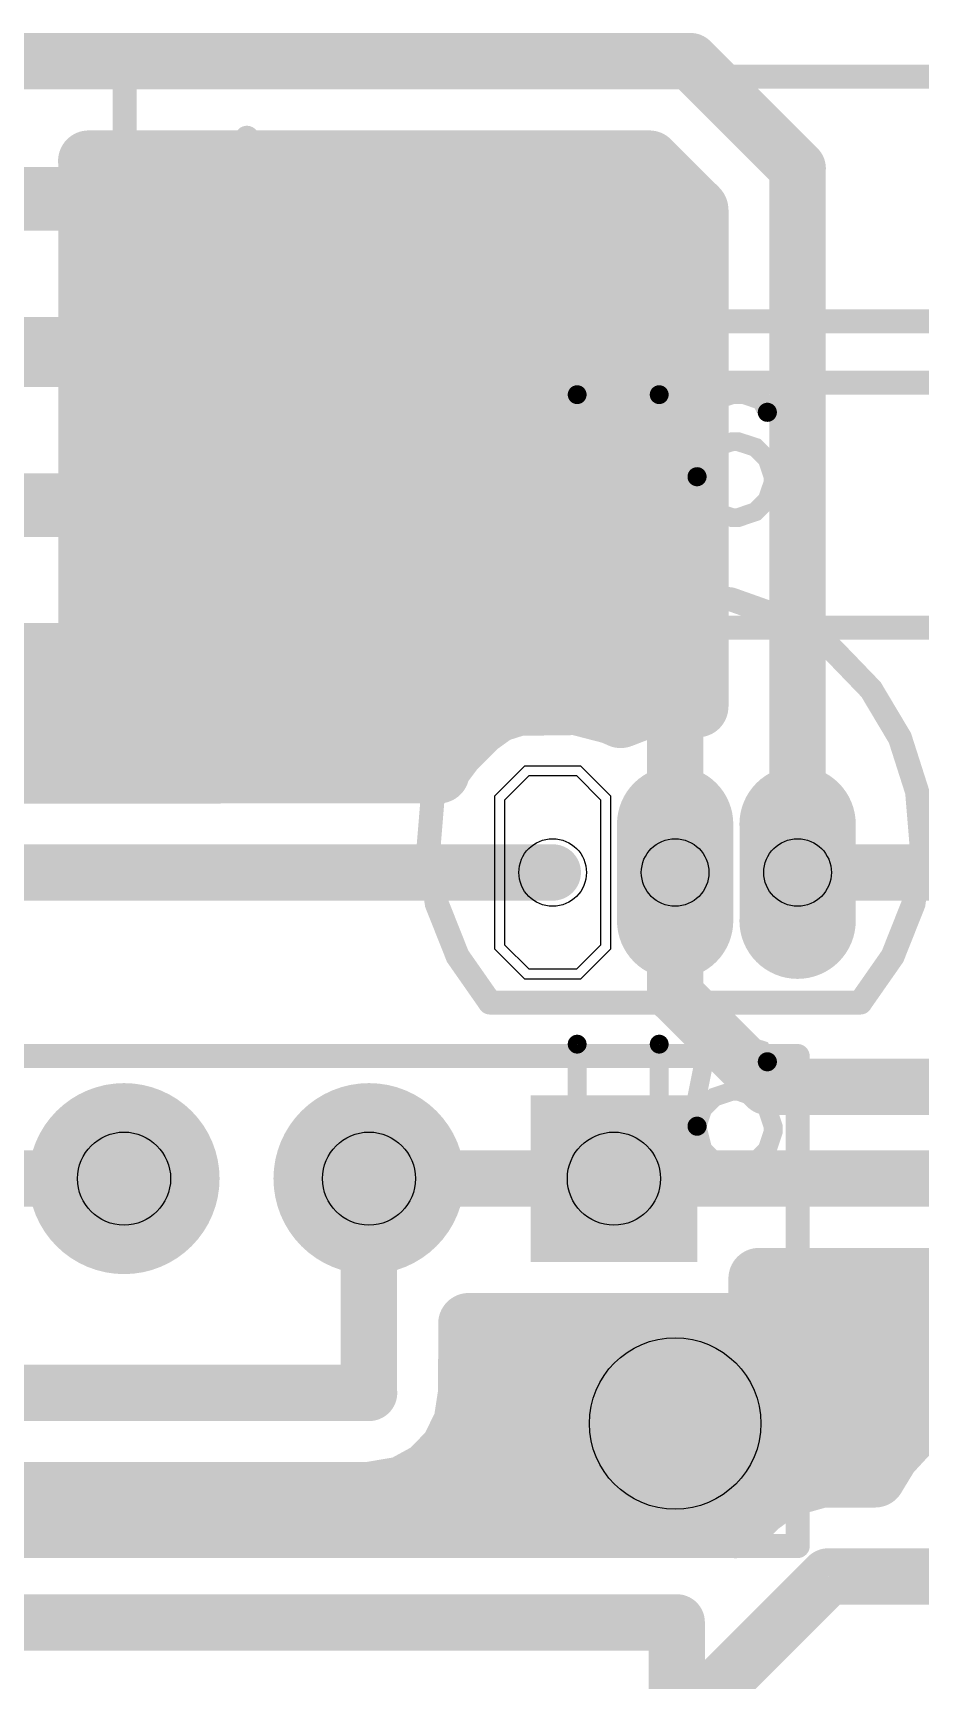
# Model space of a CAD drawing. Extents: x -0.29 to 2.65, y -0.09 to 2.49.
# Drawn here: x 0.888 to 1.25, y 0.283 to 0.955 of the extents above; entities that cross this region are included whole.
import ezdxf

# ---------------------------------------------------------------- set-up
doc = ezdxf.new("R2010")
doc.units = 0
for name, color, linetype in [('Bottom', 6, 'CONTINUOUS'), ('Bottom_Mask', 10, 'CONTINUOUS'), ('Drill_Bottom', 8, 'CONTINUOUS'), ('Drill_Top', 7, 'CONTINUOUS'), ('Top', 5, 'CONTINUOUS'), ('Top_Mask', 3, 'CONTINUOUS'), ('Top_Silk', 2, 'CONTINUOUS')]:
    doc.layers.add(name, color=color, linetype=linetype)

msp = doc.modelspace()

# ---------------------------------------------------------------- linework, layer by layer
at = {"layer": 'Bottom', "linetype": 'CONTINUOUS'}
for points, const_width in [([(0.7625, 0.9438), (1.1562, 0.9438)], 0.023), ([(1.1562, 0.9438), (1.2, 0.9)], 0.023), ([(1.1394, 0.903), (0.9105, 0.903)], 0.025), ([(0.9107, 0.903), (0.9107, 0.8268)], 0.025), ([(1.1593, 0.8832), (1.1394, 0.903)], 0.025), ([(1.2, 0.9), (1.2, 0.6125)], 0.023), ([(0.9132, 0.8924), (1.1477, 0.8924)], 0.025), ([(0.7893, 0.8875), (0.9107, 0.8875)], 0.026), ([(1.1593, 0.6802), (1.1593, 0.8832)], 0.025), ([(0.9132, 0.8675), (1.1567, 0.8675)], 0.025), ([(0.9132, 0.8426), (1.1567, 0.8426)], 0.025), ([(0.9107, 0.8268), (0.7893, 0.8268)], 0.025), ([(0.7918, 0.8232), (0.9107, 0.8232)], 0.025), ([(0.85, 0.825), (1.15, 0.825)], 0.023), ([(0.9107, 0.8232), (0.9107, 0.7018)], 0.025), ([(1.15, 0.825), (1.15, 0.6125)], 0.023), ([(0.9132, 0.8177), (1.1567, 0.8177)], 0.025), ([(0.9132, 0.7929), (1.1567, 0.7929)], 0.025), ([(0.9132, 0.768), (1.1567, 0.768)], 0.025), ([(0.7893, 0.7625), (0.9107, 0.7625)], 0.026), ([(0.9132, 0.7431), (1.1567, 0.7431)], 0.025), ([(0.9132, 0.7183), (1.1567, 0.7183)], 0.025), ([(0.9107, 0.7018), (0.7893, 0.7018)], 0.025), ([(0.7234, 0.6934), (1.1567, 0.6934)], 0.025), ([(1.077, 0.678), (1.0858, 0.6808)], 0.025), ([(1.0858, 0.6808), (1.1098, 0.6811)], 0.025), ([(1.1098, 0.6811), (1.1241, 0.6774)], 0.025), ([(1.1371, 0.6794), (1.1469, 0.681)], 0.025), ([(1.1469, 0.681), (1.1569, 0.6806)], 0.025), ([(1.1569, 0.6806), (1.1593, 0.6802)], 0.025), ([(1.0695, 0.6726), (1.077, 0.678)], 0.025), ([(1.1241, 0.6774), (1.1278, 0.6758)], 0.025), ([(1.1278, 0.6758), (1.1371, 0.6794)], 0.025), ([(0.7793, 0.6685), (1.0629, 0.6685)], 0.025), ([(1.0596, 0.6627), (1.0695, 0.6726)], 0.025), ([(1.0546, 0.656), (1.0596, 0.6627)], 0.025), ([(1.0535, 0.6532), (1.0546, 0.656)], 0.025), ([(0.792, 0.6531), (1.0535, 0.6532)], 0.025), ([(1.1, 0.6125), (0.775, 0.6125)], 0.023), ([(1.15, 0.6125), (1.15, 0.5625)], 0.023), ([(1.2, 0.6125), (1.2875, 0.6125)], 0.023), ([(1.15, 0.5625), (1.1875, 0.525)], 0.023), ([(1.1875, 0.525), (1.3625, 0.525)], 0.023), ([(0.925, 0.4875), (0.775, 0.4875)], 0.023), ([(1.025, 0.4875), (1.125, 0.4875)], 0.023), ([(1.025, 0.4875), (1.025, 0.4)], 0.023), ([(1.125, 0.4875), (1.125, 0.4875)], 0.023), ([(1.125, 0.4875), (1.6002, 0.4875)], 0.023), ([(1.4252, 0.4468), (1.1842, 0.4467)], 0.025), ([(1.1842, 0.4467), (1.1842, 0.4283)], 0.025), ([(1.1867, 0.4447), (1.5391, 0.4447)], 0.025), ([(1.0658, 0.4283), (1.0657, 0.4)], 0.025), ([(1.1842, 0.4283), (1.0658, 0.4283)], 0.025), ([(1.0683, 0.4198), (1.5391, 0.4198)], 0.025), ([(1.15, 0.4125), (1.0938, 0.3563)], 0.023), ([(1.325, 0.4125), (1.15, 0.4125)], 0.023), ([(1.025, 0.4), (0.7188, 0.4)], 0.023), ([(1.0657, 0.4), (1.0638, 0.3877)], 0.025), ([(1.0679, 0.395), (1.2598, 0.395)], 0.025), ([(1.2459, 0.3844), (1.256, 0.3917)], 0.025), ([(1.256, 0.3917), (1.2673, 0.3969)], 0.025), ([(1.0638, 0.3877), (1.0583, 0.3765)], 0.025), ([(1.2374, 0.3752), (1.2459, 0.3844)], 0.025), ([(1.0583, 0.3765), (1.0497, 0.3676)], 0.025), ([(1.2316, 0.3657), (1.2374, 0.3752)], 0.025), ([(1.0497, 0.3676), (1.0387, 0.3616)], 0.025), ([(1.055, 0.3701), (1.2313, 0.3701)], 0.025), ([(1.1937, 0.3612), (1.2095, 0.3656)], 0.025), ([(1.2095, 0.3656), (1.2316, 0.3657)], 0.025), ([(1.025, 0.3593), (0.7598, 0.3593)], 0.025), ([(1.0387, 0.3616), (1.025, 0.3593)], 0.025), ([(1.1837, 0.3538), (1.1937, 0.3612)], 0.025), ([(1.0938, 0.3563), (0.8438, 0.3563)], 0.023), ([(1.1749, 0.345), (1.1837, 0.3538)], 0.025), ([(0.8532, 0.3469), (1.1507, 0.347)], 0.025), ([(1.1507, 0.347), (1.1619, 0.3454)], 0.025), ([(1.1619, 0.3454), (1.1749, 0.345)], 0.025), ([(1.1507, 0.2632), (1.2125, 0.325)], 0.023), ([(1.2125, 0.325), (1.2875, 0.325)], 0.023), ([(1.1507, 0.3063), (0.8563, 0.3063)], 0.023), ([(1.1507, 0.2189), (1.1507, 0.3063)], 0.023)]:
    msp.add_lwpolyline(points, dxfattribs=dict(at, const_width=const_width))
for points, const_width in [([(1.1505, 0.9438, 1), (1.162, 0.9438, 1), (1.1505, 0.9438, 1)], 0.0115), ([(1.1505, 0.9438, 1), (1.162, 0.9438, 1), (1.1505, 0.9438, 1)], 0.0115), ([(0.9043, 0.903, 1), (0.9168, 0.903, 1), (0.9043, 0.903, 1)], 0.0125), ([(0.9045, 0.903, 1), (0.917, 0.903, 1), (0.9045, 0.903, 1)], 0.0125), ([(1.1332, 0.903, 1), (1.1457, 0.903, 1), (1.1332, 0.903, 1)], 0.0125), ([(1.1332, 0.903, 1), (1.1457, 0.903, 1), (1.1332, 0.903, 1)], 0.0125), ([(1.1943, 0.9, 1), (1.2058, 0.9, 1), (1.1943, 0.9, 1)], 0.0115), ([(1.1943, 0.9, 1), (1.2058, 0.9, 1), (1.1943, 0.9, 1)], 0.0115), ([(1.153, 0.8832, 1), (1.1655, 0.8832, 1), (1.153, 0.8832, 1)], 0.0125), ([(1.153, 0.8832, 1), (1.1655, 0.8832, 1), (1.153, 0.8832, 1)], 0.0125), ([(0.9045, 0.8268, 1), (0.917, 0.8268, 1), (0.9045, 0.8268, 1)], 0.0125), ([(0.9045, 0.8268, 1), (0.917, 0.8268, 1), (0.9045, 0.8268, 1)], 0.0125), ([(0.9045, 0.8232, 1), (0.917, 0.8232, 1), (0.9045, 0.8232, 1)], 0.0125), ([(0.9045, 0.8232, 1), (0.917, 0.8232, 1), (0.9045, 0.8232, 1)], 0.0125), ([(1.1442, 0.825, 1), (1.1558, 0.825, 1), (1.1442, 0.825, 1)], 0.0115), ([(1.1442, 0.825, 1), (1.1558, 0.825, 1), (1.1442, 0.825, 1)], 0.0115), ([(0.9045, 0.7018, 1), (0.917, 0.7018, 1), (0.9045, 0.7018, 1)], 0.0125), ([(0.9045, 0.7018, 1), (0.917, 0.7018, 1), (0.9045, 0.7018, 1)], 0.0125), ([(1.0795, 0.6808, 1), (1.092, 0.6808, 1), (1.0795, 0.6808, 1)], 0.0125), ([(1.0795, 0.6808, 1), (1.092, 0.6808, 1), (1.0795, 0.6808, 1)], 0.0125), ([(1.1036, 0.6811, 1), (1.1161, 0.6811, 1), (1.1036, 0.6811, 1)], 0.0125), ([(1.1036, 0.6811, 1), (1.1161, 0.6811, 1), (1.1036, 0.6811, 1)], 0.0125), ([(1.1407, 0.681, 1), (1.1532, 0.681, 1), (1.1407, 0.681, 1)], 0.0125), ([(1.1407, 0.681, 1), (1.1532, 0.681, 1), (1.1407, 0.681, 1)], 0.0125), ([(1.1506, 0.6806, 1), (1.1631, 0.6806, 1), (1.1506, 0.6806, 1)], 0.0125), ([(1.1506, 0.6806, 1), (1.1631, 0.6806, 1), (1.1506, 0.6806, 1)], 0.0125), ([(1.0707, 0.678, 1), (1.0832, 0.678, 1), (1.0707, 0.678, 1)], 0.0125), ([(1.0707, 0.678, 1), (1.0832, 0.678, 1), (1.0707, 0.678, 1)], 0.0125), ([(1.1178, 0.6774, 1), (1.1303, 0.6774, 1), (1.1178, 0.6774, 1)], 0.0125), ([(1.1178, 0.6774, 1), (1.1303, 0.6774, 1), (1.1178, 0.6774, 1)], 0.0125), ([(1.1215, 0.6758, 1), (1.134, 0.6758, 1), (1.1215, 0.6758, 1)], 0.0125), ([(1.1215, 0.6758, 1), (1.134, 0.6758, 1), (1.1215, 0.6758, 1)], 0.0125), ([(1.1308, 0.6794, 1), (1.1433, 0.6794, 1), (1.1308, 0.6794, 1)], 0.0125), ([(1.1308, 0.6794, 1), (1.1433, 0.6794, 1), (1.1308, 0.6794, 1)], 0.0125), ([(1.153, 0.6802, 1), (1.1655, 0.6802, 1), (1.153, 0.6802, 1)], 0.0125), ([(1.153, 0.6802, 1), (1.1655, 0.6802, 1), (1.153, 0.6802, 1)], 0.0125), ([(1.0632, 0.6726, 1), (1.0757, 0.6726, 1), (1.0632, 0.6726, 1)], 0.0125), ([(1.0632, 0.6726, 1), (1.0757, 0.6726, 1), (1.0632, 0.6726, 1)], 0.0125), ([(1.0534, 0.6627, 1), (1.0659, 0.6627, 1), (1.0534, 0.6627, 1)], 0.0125), ([(1.0534, 0.6627, 1), (1.0659, 0.6627, 1), (1.0534, 0.6627, 1)], 0.0125), ([(1.0484, 0.656, 1), (1.0609, 0.656, 1), (1.0484, 0.656, 1)], 0.0125), ([(1.0484, 0.656, 1), (1.0609, 0.656, 1), (1.0484, 0.656, 1)], 0.0125), ([(1.0473, 0.6532, 1), (1.0598, 0.6532, 1), (1.0473, 0.6532, 1)], 0.0125), ([(1.0473, 0.6532, 1), (1.0598, 0.6532, 1), (1.0473, 0.6532, 1)], 0.0125), ([(1.1598, 0.6322, 1), (1.1402, 0.6322, 1), (1.1598, 0.6322, 1)], 0.0197), ([(1.2098, 0.6322, 1), (1.1902, 0.6322, 1), (1.2098, 0.6322, 1)], 0.0197), ([(1.0943, 0.6125, 1), (1.1058, 0.6125, 1), (1.0943, 0.6125, 1)], 0.0115), ([(1.1442, 0.6125, 1), (1.1558, 0.6125, 1), (1.1442, 0.6125, 1)], 0.0115), ([(1.1442, 0.6125, 1), (1.1558, 0.6125, 1), (1.1442, 0.6125, 1)], 0.0115), ([(1.1943, 0.6125, 1), (1.2058, 0.6125, 1), (1.1943, 0.6125, 1)], 0.0115), ([(1.1943, 0.6125, 1), (1.2058, 0.6125, 1), (1.1943, 0.6125, 1)], 0.0115), ([(1.1598, 0.5928, 1), (1.1402, 0.5928, 1), (1.1598, 0.5928, 1)], 0.0197), ([(1.2098, 0.5928, 1), (1.1902, 0.5928, 1), (1.2098, 0.5928, 1)], 0.0197), ([(1.1442, 0.5625, 1), (1.1558, 0.5625, 1), (1.1442, 0.5625, 1)], 0.0115), ([(1.1442, 0.5625, 1), (1.1558, 0.5625, 1), (1.1442, 0.5625, 1)], 0.0115), ([(1.1818, 0.525, 1), (1.1933, 0.525, 1), (1.1818, 0.525, 1)], 0.0115), ([(1.1818, 0.525, 1), (1.1933, 0.525, 1), (1.1818, 0.525, 1)], 0.0115), ([(0.9425, 0.4875, 1), (0.9075, 0.4875, 1), (0.9425, 0.4875, 1)], 0.035), ([(1.0425, 0.4875, 1), (1.0075, 0.4875, 1), (1.0425, 0.4875, 1)], 0.035), ([(0.9193, 0.4875, 1), (0.9308, 0.4875, 1), (0.9193, 0.4875, 1)], 0.0115), ([(1.0193, 0.4875, 1), (1.0308, 0.4875, 1), (1.0193, 0.4875, 1)], 0.0115), ([(1.0193, 0.4875, 1), (1.0308, 0.4875, 1), (1.0193, 0.4875, 1)], 0.0115), ([(1.1193, 0.4875, 1), (1.1308, 0.4875, 1), (1.1193, 0.4875, 1)], 0.0115), ([(1.1193, 0.4875, 1), (1.1308, 0.4875, 1), (1.1193, 0.4875, 1)], 0.0115), ([(1.1193, 0.4875, 1), (1.1308, 0.4875, 1), (1.1193, 0.4875, 1)], 0.0115), ([(1.178, 0.4467, 1), (1.1905, 0.4467, 1), (1.178, 0.4467, 1)], 0.0125), ([(1.178, 0.4467, 1), (1.1905, 0.4467, 1), (1.178, 0.4467, 1)], 0.0125), ([(1.0595, 0.4283, 1), (1.072, 0.4283, 1), (1.0595, 0.4283, 1)], 0.0125), ([(1.0595, 0.4283, 1), (1.072, 0.4283, 1), (1.0595, 0.4283, 1)], 0.0125), ([(1.178, 0.4283, 1), (1.1905, 0.4283, 1), (1.178, 0.4283, 1)], 0.0125), ([(1.178, 0.4283, 1), (1.1905, 0.4283, 1), (1.178, 0.4283, 1)], 0.0125), ([(1.1442, 0.4125, 1), (1.1558, 0.4125, 1), (1.1442, 0.4125, 1)], 0.0115), ([(1.1442, 0.4125, 1), (1.1558, 0.4125, 1), (1.1442, 0.4125, 1)], 0.0115), ([(1.0193, 0.4, 1), (1.0308, 0.4, 1), (1.0193, 0.4, 1)], 0.0115), ([(1.0193, 0.4, 1), (1.0308, 0.4, 1), (1.0193, 0.4, 1)], 0.0115), ([(1.0595, 0.4, 1), (1.072, 0.4, 1), (1.0595, 0.4, 1)], 0.0125), ([(1.0595, 0.4, 1), (1.072, 0.4, 1), (1.0595, 0.4, 1)], 0.0125), ([(1.2497, 0.3917, 1), (1.2622, 0.3917, 1), (1.2497, 0.3917, 1)], 0.0125), ([(1.2497, 0.3917, 1), (1.2622, 0.3917, 1), (1.2497, 0.3917, 1)], 0.0125), ([(1.0576, 0.3877, 1), (1.0701, 0.3877, 1), (1.0576, 0.3877, 1)], 0.0125), ([(1.0576, 0.3877, 1), (1.0701, 0.3877, 1), (1.0576, 0.3877, 1)], 0.0125), ([(1.2396, 0.3844, 1), (1.2521, 0.3844, 1), (1.2396, 0.3844, 1)], 0.0125), ([(1.2396, 0.3844, 1), (1.2521, 0.3844, 1), (1.2396, 0.3844, 1)], 0.0125), ([(1.0521, 0.3765, 1), (1.0646, 0.3765, 1), (1.0521, 0.3765, 1)], 0.0125), ([(1.0521, 0.3765, 1), (1.0646, 0.3765, 1), (1.0521, 0.3765, 1)], 0.0125), ([(1.2312, 0.3752, 1), (1.2437, 0.3752, 1), (1.2312, 0.3752, 1)], 0.0125), ([(1.2312, 0.3752, 1), (1.2437, 0.3752, 1), (1.2312, 0.3752, 1)], 0.0125), ([(1.0434, 0.3676, 1), (1.0559, 0.3676, 1), (1.0434, 0.3676, 1)], 0.0125), ([(1.0434, 0.3676, 1), (1.0559, 0.3676, 1), (1.0434, 0.3676, 1)], 0.0125), ([(1.2032, 0.3656, 1), (1.2157, 0.3656, 1), (1.2032, 0.3656, 1)], 0.0125), ([(1.2032, 0.3656, 1), (1.2157, 0.3656, 1), (1.2032, 0.3656, 1)], 0.0125), ([(1.2254, 0.3657, 1), (1.2379, 0.3657, 1), (1.2254, 0.3657, 1)], 0.0125), ([(1.2254, 0.3657, 1), (1.2379, 0.3657, 1), (1.2254, 0.3657, 1)], 0.0125), ([(1.0188, 0.3593, 1), (1.0313, 0.3593, 1), (1.0188, 0.3593, 1)], 0.0125), ([(1.0188, 0.3593, 1), (1.0313, 0.3593, 1), (1.0188, 0.3593, 1)], 0.0125), ([(1.0325, 0.3616, 1), (1.045, 0.3616, 1), (1.0325, 0.3616, 1)], 0.0125), ([(1.0325, 0.3616, 1), (1.045, 0.3616, 1), (1.0325, 0.3616, 1)], 0.0125), ([(1.1875, 0.3612, 1), (1.2, 0.3612, 1), (1.1875, 0.3612, 1)], 0.0125), ([(1.1875, 0.3612, 1), (1.2, 0.3612, 1), (1.1875, 0.3612, 1)], 0.0125), ([(1.088, 0.3563, 1), (1.0995, 0.3563, 1), (1.088, 0.3563, 1)], 0.0115), ([(1.088, 0.3563, 1), (1.0995, 0.3563, 1), (1.088, 0.3563, 1)], 0.0115), ([(1.1774, 0.3538, 1), (1.1899, 0.3538, 1), (1.1774, 0.3538, 1)], 0.0125), ([(1.1774, 0.3538, 1), (1.1899, 0.3538, 1), (1.1774, 0.3538, 1)], 0.0125), ([(1.1444, 0.347, 1), (1.1569, 0.347, 1), (1.1444, 0.347, 1)], 0.0125), ([(1.1444, 0.347, 1), (1.1569, 0.347, 1), (1.1444, 0.347, 1)], 0.0125), ([(1.1556, 0.3454, 1), (1.1681, 0.3454, 1), (1.1556, 0.3454, 1)], 0.0125), ([(1.1556, 0.3454, 1), (1.1681, 0.3454, 1), (1.1556, 0.3454, 1)], 0.0125), ([(1.1686, 0.345, 1), (1.1811, 0.345, 1), (1.1686, 0.345, 1)], 0.0125), ([(1.1686, 0.345, 1), (1.1811, 0.345, 1), (1.1686, 0.345, 1)], 0.0125), ([(1.2067, 0.325, 1), (1.2183, 0.325, 1), (1.2067, 0.325, 1)], 0.0115), ([(1.2067, 0.325, 1), (1.2183, 0.325, 1), (1.2067, 0.325, 1)], 0.0115), ([(1.1449, 0.3063, 1), (1.1564, 0.3063, 1), (1.1449, 0.3063, 1)], 0.0115), ([(1.1449, 0.3063, 1), (1.1564, 0.3063, 1), (1.1449, 0.3063, 1)], 0.0115)]:
    msp.add_lwpolyline(points, format="xyb", dxfattribs=dict(at, const_width=const_width))
msp.add_lwpolyline([(1.0803, 0.583), (1.0902, 0.5731), (1.1098, 0.5731), (1.1197, 0.583), (1.1197, 0.642), (1.1098, 0.6519), (1.0902, 0.6519), (1.0803, 0.642), (1.0803, 0.583)], dxfattribs=at)
at = {"layer": 'Bottom'}
for points in [[(1.1303, 0.6322), (1.1697, 0.6322), (1.1303, 0.5928), (1.1697, 0.5928)], [(1.1803, 0.6322), (1.2197, 0.6322), (1.1803, 0.5928), (1.2197, 0.5928)], [(1.095, 0.5175), (1.155, 0.5175), (1.095, 0.4575), (1.155, 0.4575)]]:
    msp.add_solid(points, dxfattribs=at)
at = {"layer": 'Bottom_Mask', "linetype": 'CONTINUOUS'}
msp.add_lwpolyline([(1.0763, 0.5813), (1.0885, 0.5691), (1.1115, 0.5691), (1.1237, 0.5813), (1.1237, 0.6437), (1.1115, 0.6559), (1.0885, 0.6559), (1.0763, 0.6437), (1.0763, 0.5813)], dxfattribs=at)
for points, const_width in [([(1.1619, 0.6322, 1), (1.1381, 0.6322, 1), (1.1619, 0.6322, 1)], 0.0237), ([(1.2119, 0.6322, 1), (1.1881, 0.6322, 1), (1.2119, 0.6322, 1)], 0.0237), ([(1.1381, 0.5928, 1), (1.1619, 0.5928, 1), (1.1381, 0.5928, 1)], 0.0237), ([(1.1881, 0.5928, 1), (1.2119, 0.5928, 1), (1.1881, 0.5928, 1)], 0.0237), ([(0.9445, 0.4875, 1), (0.9055, 0.4875, 1), (0.9445, 0.4875, 1)], 0.039), ([(0.9055, 0.4875, 1), (0.9445, 0.4875, 1), (0.9055, 0.4875, 1)], 0.039), ([(1.0445, 0.4875, 1), (1.0055, 0.4875, 1), (1.0445, 0.4875, 1)], 0.039), ([(1.0055, 0.4875, 1), (1.0445, 0.4875, 1), (1.0055, 0.4875, 1)], 0.039)]:
    msp.add_lwpolyline(points, format="xyb", dxfattribs=dict(at, const_width=const_width))
at = {"layer": 'Bottom_Mask'}
for points in [[(1.1263, 0.6322), (1.1737, 0.6322), (1.1263, 0.5928), (1.1737, 0.5928)], [(1.1763, 0.6322), (1.2237, 0.6322), (1.1763, 0.5928), (1.2237, 0.5928)], [(1.091, 0.5215), (1.159, 0.5215), (1.091, 0.4535), (1.159, 0.4535)]]:
    msp.add_solid(points, dxfattribs=at)
at = {"layer": 'Drill_Bottom'}
for centre, radius in [((1.1, 0.6125), 0.0138), ((1.15, 0.6125), 0.0138), ((1.2, 0.6125), 0.0138), ((0.925, 0.4875), 0.019), ((1.025, 0.4875), 0.019), ((1.125, 0.4875), 0.019)]:
    msp.add_circle(centre, radius, dxfattribs=at)
at = {"layer": 'Drill_Top'}
for centre, radius in [((1.1, 0.6125), 0.0138), ((1.15, 0.6125), 0.0138), ((1.2, 0.6125), 0.0138), ((0.925, 0.4875), 0.019), ((1.025, 0.4875), 0.019), ((1.125, 0.4875), 0.019)]:
    msp.add_circle(centre, radius, dxfattribs=at)
at = {"layer": 'Top', "linetype": 'CONTINUOUS'}
msp.add_lwpolyline([(1.0803, 0.583), (1.0902, 0.5731), (1.1098, 0.5731), (1.1197, 0.583), (1.1197, 0.642), (1.1098, 0.6519), (1.0902, 0.6519), (1.0803, 0.642), (1.0803, 0.583)], dxfattribs=at)
for points, const_width in [([(1.1598, 0.6322, 1), (1.1402, 0.6322, 1), (1.1598, 0.6322, 1)], 0.0197), ([(1.2098, 0.6322, 1), (1.1902, 0.6322, 1), (1.2098, 0.6322, 1)], 0.0197), ([(1.1598, 0.5928, 1), (1.1402, 0.5928, 1), (1.1598, 0.5928, 1)], 0.0197), ([(1.2098, 0.5928, 1), (1.1902, 0.5928, 1), (1.2098, 0.5928, 1)], 0.0197), ([(0.9425, 0.4875, 1), (0.9075, 0.4875, 1), (0.9425, 0.4875, 1)], 0.035), ([(1.0425, 0.4875, 1), (1.0075, 0.4875, 1), (1.0425, 0.4875, 1)], 0.035)]:
    msp.add_lwpolyline(points, format="xyb", dxfattribs=dict(at, const_width=const_width))
at = {"layer": 'Top'}
for points in [[(1.1303, 0.6322), (1.1697, 0.6322), (1.1303, 0.5928), (1.1697, 0.5928)], [(1.1803, 0.6322), (1.2197, 0.6322), (1.1803, 0.5928), (1.2197, 0.5928)], [(1.095, 0.5175), (1.155, 0.5175), (1.095, 0.4575), (1.155, 0.4575)]]:
    msp.add_solid(points, dxfattribs=at)
at = {"layer": 'Top_Mask', "linetype": 'CONTINUOUS'}
msp.add_lwpolyline([(1.0763, 0.5813), (1.0885, 0.5691), (1.1115, 0.5691), (1.1237, 0.5813), (1.1237, 0.6437), (1.1115, 0.6559), (1.0885, 0.6559), (1.0763, 0.6437), (1.0763, 0.5813)], dxfattribs=at)
for points, const_width in [([(1.1619, 0.6322, 1), (1.1381, 0.6322, 1), (1.1619, 0.6322, 1)], 0.0237), ([(1.2119, 0.6322, 1), (1.1881, 0.6322, 1), (1.2119, 0.6322, 1)], 0.0237), ([(1.1381, 0.5928, 1), (1.1619, 0.5928, 1), (1.1381, 0.5928, 1)], 0.0237), ([(1.1881, 0.5928, 1), (1.2119, 0.5928, 1), (1.1881, 0.5928, 1)], 0.0237), ([(0.9445, 0.4875, 1), (0.9055, 0.4875, 1), (0.9445, 0.4875, 1)], 0.039), ([(0.9055, 0.4875, 1), (0.9445, 0.4875, 1), (0.9055, 0.4875, 1)], 0.039), ([(1.0445, 0.4875, 1), (1.0055, 0.4875, 1), (1.0445, 0.4875, 1)], 0.039), ([(1.0055, 0.4875, 1), (1.0445, 0.4875, 1), (1.0055, 0.4875, 1)], 0.039)]:
    msp.add_lwpolyline(points, format="xyb", dxfattribs=dict(at, const_width=const_width))
at = {"layer": 'Top_Mask'}
for points in [[(1.1263, 0.6322), (1.1737, 0.6322), (1.1263, 0.5928), (1.1737, 0.5928)], [(1.1763, 0.6322), (1.2237, 0.6322), (1.1763, 0.5928), (1.2237, 0.5928)], [(1.091, 0.5215), (1.159, 0.5215), (1.091, 0.4535), (1.159, 0.4535)]]:
    msp.add_solid(points, dxfattribs=at)
at = {"layer": 'Top_Silk', "linetype": 'CONTINUOUS'}
for points, const_width in [([(0.9228, 0.9375, 1), (0.9277, 0.9375, 1), (0.9228, 0.9375, 1)], 0.0049), ([(0.9228, 0.9375, 1), (0.9277, 0.9375, 1), (0.9228, 0.9375, 1)], 0.0049), ([(0.9727, 0.9125, 1), (0.9776, 0.9125, 1), (0.9727, 0.9125, 1)], 0.0049), ([(0.9475, 0.8875, 1), (0.9524, 0.8875, 1), (0.9475, 0.8875, 1)], 0.0049), ([(0.9973, 0.8875, 1), (1.0023, 0.8875, 1), (0.9973, 0.8875, 1)], 0.0049), ([(0.9727, 0.8625, 1), (0.9776, 0.8625, 1), (0.9727, 0.8625, 1)], 0.0049), ([(0.9228, 0.8375, 1), (0.9277, 0.8375, 1), (0.9228, 0.8375, 1)], 0.0049), ([(0.9228, 0.8375, 1), (0.9277, 0.8375, 1), (0.9228, 0.8375, 1)], 0.0049), ([(0.9228, 0.8125, 1), (0.9277, 0.8125, 1), (0.9228, 0.8125, 1)], 0.0049), ([(0.9228, 0.8125, 1), (0.9277, 0.8125, 1), (0.9228, 0.8125, 1)], 0.0049), ([(1.1081, 0.8076, 1), (1.1119, 0.8076, 1), (1.1081, 0.8076, 1)], 0.0039), ([(1.1416, 0.8076, 1), (1.1454, 0.8076, 1), (1.1416, 0.8076, 1)], 0.0039), ([(1.1857, 0.8004, 1), (1.1896, 0.8004, 1), (1.1857, 0.8004, 1)], 0.0039), ([(0.9727, 0.7875, 1), (0.9776, 0.7875, 1), (0.9727, 0.7875, 1)], 0.0049), ([(1.157, 0.7741, 1), (1.1609, 0.7741, 1), (1.157, 0.7741, 1)], 0.0039), ([(0.9475, 0.7625, 1), (0.9524, 0.7625, 1), (0.9475, 0.7625, 1)], 0.0049), ([(0.9973, 0.7625, 1), (1.0023, 0.7625, 1), (0.9973, 0.7625, 1)], 0.0049), ([(0.9727, 0.7375, 1), (0.9776, 0.7375, 1), (0.9727, 0.7375, 1)], 0.0049), ([(0.9228, 0.7125, 1), (0.9277, 0.7125, 1), (0.9228, 0.7125, 1)], 0.0049), ([(0.9228, 0.7125, 1), (0.9277, 0.7125, 1), (0.9228, 0.7125, 1)], 0.0049), ([(1.0719, 0.5594, 1), (1.0768, 0.5594, 1), (1.0719, 0.5594, 1)], 0.0049), ([(1.0719, 0.5594, 1), (1.0768, 0.5594, 1), (1.0719, 0.5594, 1)], 0.0049), ([(1.2232, 0.5594, 1), (1.2281, 0.5594, 1), (1.2232, 0.5594, 1)], 0.0049), ([(1.2232, 0.5594, 1), (1.2281, 0.5594, 1), (1.2232, 0.5594, 1)], 0.0049), ([(1.1081, 0.5424, 1), (1.1119, 0.5424, 1), (1.1081, 0.5424, 1)], 0.0039), ([(1.1416, 0.5424, 1), (1.1454, 0.5424, 1), (1.1416, 0.5424, 1)], 0.0039), ([(1.1857, 0.5352, 1), (1.1896, 0.5352, 1), (1.1857, 0.5352, 1)], 0.0039), ([(1.1975, 0.5375, 1), (1.2025, 0.5375, 1), (1.1975, 0.5375, 1)], 0.0049), ([(1.1975, 0.5375, 1), (1.2025, 0.5375, 1), (1.1975, 0.5375, 1)], 0.0049), ([(1.157, 0.5089, 1), (1.1609, 0.5089, 1), (1.157, 0.5089, 1)], 0.0039), ([(1.1475, 0.4225, 1), (1.1524, 0.4225, 1), (1.1475, 0.4225, 1)], 0.0049), ([(1.1475, 0.3525, 1), (1.1524, 0.3525, 1), (1.1475, 0.3525, 1)], 0.0049), ([(1.1975, 0.3375, 1), (1.2025, 0.3375, 1), (1.1975, 0.3375, 1)], 0.0049), ([(1.1975, 0.3375, 1), (1.2025, 0.3375, 1), (1.1975, 0.3375, 1)], 0.0049)]:
    msp.add_lwpolyline(points, format="xyb", dxfattribs=dict(at, const_width=const_width))
for points, const_width in [([(0.9253, 0.9375), (1.2747, 0.9375)], 0.0098), ([(0.9253, 0.8375), (0.9253, 0.9375)], 0.0098), ([(0.9751, 0.8625), (0.9751, 0.9125)], 0.0098), ([(0.9499, 0.8875), (0.9998, 0.8875)], 0.0098), ([(0.9253, 0.8375), (1.2747, 0.8375)], 0.0098), ([(0.9253, 0.8125), (1.2747, 0.8125)], 0.0098), ([(0.9253, 0.7125), (0.9253, 0.8125)], 0.0098), ([(1.11, 0.8076), (1.11, 0.7717), (1.1124, 0.7646), (1.1172, 0.7598), (1.1244, 0.7574), (1.1291, 0.7574), (1.1363, 0.7598), (1.1411, 0.7646), (1.1435, 0.7717), (1.1435, 0.8076)], 0.0077), ([(1.1876, 0.8004), (1.1852, 0.8052), (1.1781, 0.8076), (1.1733, 0.8076), (1.1661, 0.8052), (1.1613, 0.798), (1.1589, 0.7861), (1.1589, 0.7741), (1.1613, 0.7646), (1.1661, 0.7598), (1.1733, 0.7574), (1.1757, 0.7574), (1.1828, 0.7598), (1.1876, 0.7646), (1.19, 0.7717), (1.19, 0.7741), (1.1876, 0.7813), (1.1828, 0.7861), (1.1757, 0.7884), (1.1733, 0.7884), (1.1661, 0.7861), (1.1613, 0.7813), (1.1589, 0.7741)], 0.0077), ([(0.9751, 0.7375), (0.9751, 0.7875)], 0.0098), ([(0.9499, 0.7625), (0.9998, 0.7625)], 0.0098), ([(1.2256, 0.5594), (1.2388, 0.5783), (1.2473, 0.5997), (1.2507, 0.6225), (1.2488, 0.6455), (1.2418, 0.6674), (1.23, 0.6872), (1.214, 0.7038), (1.1946, 0.7163), (1.1729, 0.724), (1.15, 0.7267), (1.1271, 0.724), (1.1054, 0.7163), (1.086, 0.7038), (1.07, 0.6872), (1.0582, 0.6674), (1.0512, 0.6455), (1.0493, 0.6225), (1.0527, 0.5997), (1.0612, 0.5783), (1.0744, 0.5594)], 0.0098), ([(0.9253, 0.7125), (1.2747, 0.7125)], 0.0098), ([(1.2256, 0.5594), (1.0744, 0.5594)], 0.0098), ([(1.11, 0.5424), (1.11, 0.5065), (1.1124, 0.4993), (1.1172, 0.4946), (1.1244, 0.4922), (1.1291, 0.4922), (1.1363, 0.4946), (1.1411, 0.4993), (1.1435, 0.5065), (1.1435, 0.5424)], 0.0077), ([(1.1876, 0.5352), (1.1852, 0.54), (1.1781, 0.5423), (1.1733, 0.5423), (1.1661, 0.54), (1.1613, 0.5328), (1.1589, 0.5208), (1.1589, 0.5089), (1.1613, 0.4993), (1.1661, 0.4945), (1.1733, 0.4922), (1.1757, 0.4922), (1.1828, 0.4945), (1.1876, 0.4993), (1.19, 0.5065), (1.19, 0.5089), (1.1876, 0.5161), (1.1828, 0.5208), (1.1757, 0.5232), (1.1733, 0.5232), (1.1661, 0.5208), (1.1613, 0.5161), (1.1589, 0.5089)], 0.0077), ([(0.85, 0.5375), (1.2, 0.5375)], 0.0098), ([(1.2, 0.5375), (1.2, 0.3375)], 0.0098), ([(1.15, 0.4225), (1.15, 0.3525)], 0.0098), ([(0.85, 0.3375), (1.2, 0.3375)], 0.0098)]:
    msp.add_lwpolyline(points, dxfattribs=dict(at, const_width=const_width))
at = {"layer": 'Top_Silk'}
msp.add_circle((1.15, 0.3875), 0.035, dxfattribs=at)

doc.saveas('drawing.dxf')
